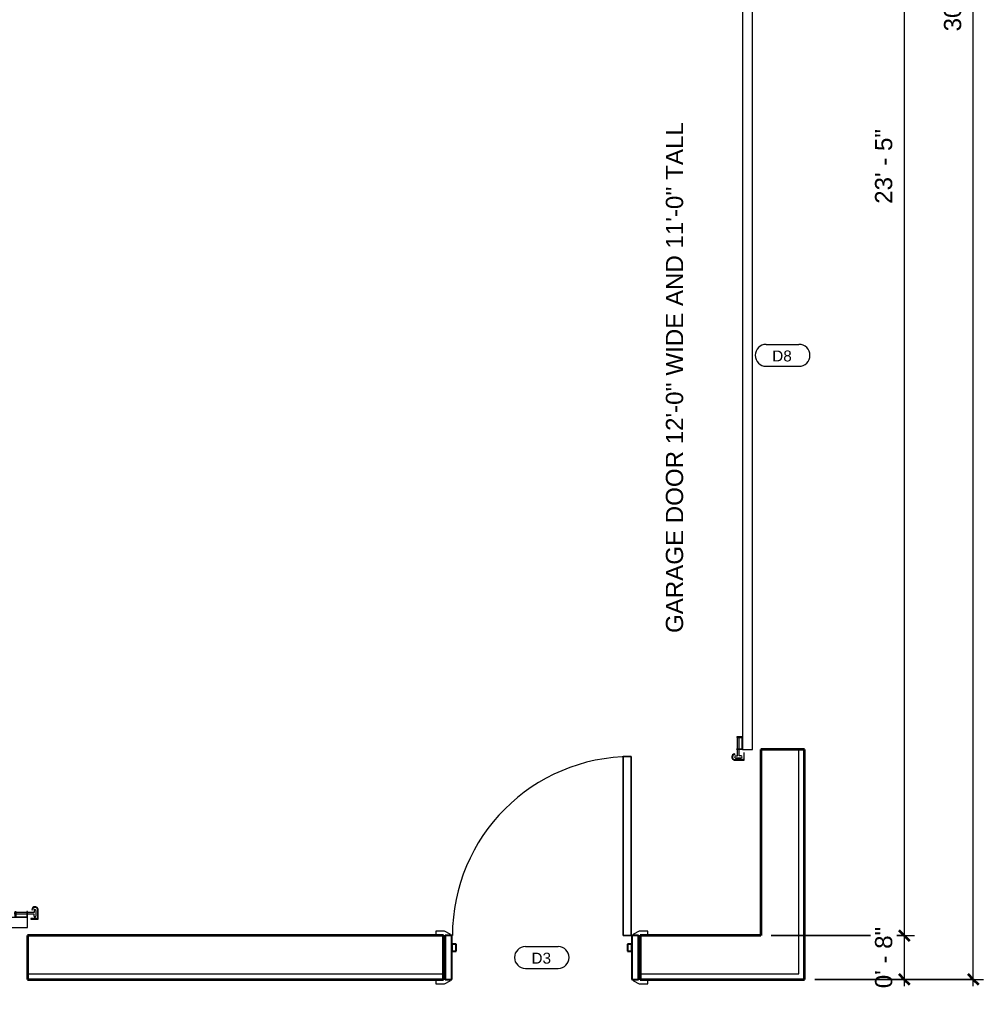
# Model space of a CAD drawing. Header units: inches. Extents: x -1687 to -731, y 4411 to 4873.
# Drawn here: x -947.7 to -771.5, y 4453.9 to 4631.7 of the extents above; entities that cross this region are included whole.
import ezdxf

# ---------------------------------------------------------------- set-up
doc = ezdxf.new("R2010")
doc.units = ezdxf.units.IN
doc.header["$MEASUREMENT"] = 0
for name, color, linetype, lineweight in [('A-ANNO-DIMS', 211, 'Continuous', 9), ('A-ANNO-DIMS-32', 211, 'Continuous', 9), ('A-DETL-GENF', 92, 'Continuous', 18), ('A-DOOR', 31, 'Continuous', 18), ('A-DOOR-FRAM', 31, 'Continuous', 25), ('A-DOOR-IDEN', 31, 'Continuous', 9), ('A-WALL', 113, 'Continuous', 18), ('G-ANNO-TEXT', 231, 'Continuous', 9)]:
    doc.layers.add(name, color=color, linetype=linetype, lineweight=lineweight)
doc.styles.add('Arial', font='arial.ttf', dxfattribs={"height": 3.149606})
doc.styles.add('Arial_1', font='arial.ttf', dxfattribs={"height": 2})
doc.dimstyles.new('Diagonal_-_2_5mm_Arial', dxfattribs={"dimscale": 12, "dimtxt": 3.213415, "dimasz": 0.15748, "dimexe": 0.15748, "dimexo": 0.15748, "dimgap": 0.104987, "dimtad": 1, "dimdec": 1, "dimrnd": 0.5, "dimzin": 1, "dimdsep": 46, "dimlunit": 4, "dimtxsty": 'Arial', "dimblk1": 'OBLIQUE', "dimblk2": 'OBLIQUE', "dimsah": 1, "dimcen": 0.09, "dimdle": 0.104987, "dimazin": 0, "dimtfac": 1, "dimtdec": 4, "dimtix": 1, "dimtmove": 0, "dimatfit": 3, "dimfxl": 1, "dimtvp": 1, "dimtfill": 1, "dimfrac": 2, "dimtolj": 1, "dimtzin": 0, "dimarcsym": 2})

# ---------------------------------------------------------------- blocks, each defined once
blk = doc.blocks.new('Doors_Industrial-Door_Garaga_G-2020-G-2023-G-2323-Steel-Polyurethane-Injected - GARAGE DOOR-1734388-WAREHOUSE FLOOR PLAN')
at = {"layer": 'A-DETL-GENF'}
for p, q in [((-72.61, -7), (-73.96, -7)), ((-73.96, -7), (-73.96, -8.82)), ((-73.85, -8.68), (-73.85, -7.11)), ((-73.85, -7.11), (-72.61, -7.11)), ((-72.61, -7.11), (-72.61, -7)), ((72, -5.5), (-72, -5.5)), ((-72, -5.5), (-72, -7.3)), ((72, -7.3), (72, -5.5)), ((73.96, -7), (72.61, -7)), ((72.61, -7), (72.61, -7.11)), ((72.61, -7.11), (73.85, -7.11)), ((73.85, -7.11), (73.85, -8.68)), ((73.96, -8.82), (73.96, -7)), ((-73.52, -8.61), (-73.52, -7.56)), ((-73.19, -7.56), (-73.19, -7.92)), ((-73.19, -7.92), (-69.7, -7.92)), ((-73.19, -8.25), (-69.7, -8.25)), ((-73.19, -8.61), (-73.19, -8.25)), ((-72.8, -8.73), (-72.92, -8.73)), ((-72, -7.3), (-69.72, -7.3)), ((-72, -7.3), (-72, -8.39)), ((-72, -7.3), (72, -7.3)), ((-72, -8.39), (-71.88, -8.39)), ((-69.84, -7.42), (-71.88, -7.42)), ((-71.88, -8.39), (-71.88, -7.42)), ((-69.84, -8.39), (-69.84, -7.42)), ((-69.72, -8.39), (-69.84, -8.39)), ((-69.72, -7.3), (-69.72, -8.39)), ((-69.72, -7.3), (-69.72, -8.39)), ((-69.7, -7.92), (-69.7, -8.25)), ((69.7, -7.92), (69.7, -8.25)), ((69.7, -7.92), (69.7, -8.25)), ((73.19, -7.92), (69.7, -7.92)), ((73.19, -8.25), (69.7, -8.25)), ((69.72, -7.3), (69.72, -8.39)), ((69.72, -7.3), (69.72, -8.39)), ((72, -7.3), (69.72, -7.3)), ((69.72, -8.39), (69.83, -8.39)), ((69.83, -7.42), (71.88, -7.42)), ((69.83, -8.39), (69.83, -7.42)), ((71.88, -8.39), (71.88, -7.42)), ((72, -8.39), (71.88, -8.39)), ((72, -7.3), (72, -8.39)), ((72.92, -8.73), (72.8, -8.73)), ((73.19, -7.56), (73.19, -7.92)), ((73.19, -8.61), (73.19, -8.25)), ((73.52, -8.61), (73.52, -7.56))]:
    blk.add_line(p, q, dxfattribs=at)
for centre, radius, start, end in [((-73.32, -8.66), 0.658, 194.5377, 238.031), ((-73.32, -8.68), 0.528, 180, 196.5481), ((-73.39, -8.68), 0.467, 199.034, 353.4728), ((-73.36, -7.56), 0.167, 0, 180), ((-73.36, -8.61), 0.167, 180, 0), ((-73.46, -8.68), 0.658, 315.0273, 355.3756), ((73.46, -8.68), 0.658, 184.6244, 224.9727), ((73.39, -8.68), 0.467, 186.5272, 340.966), ((73.36, -7.56), 0.167, 0, 180), ((73.36, -8.61), 0.167, 180, 0), ((73.32, -8.66), 0.658, 301.969, 345.4623), ((73.32, -8.68), 0.528, 343.4519, 360), ((-73.39, -8.62), 0.658, 245.1307, 307.5935), ((73.39, -8.62), 0.658, 232.4065, 294.8693)]:
    blk.add_arc(centre, radius, start, end, dxfattribs=at)
blk = doc.blocks.new('Doors_IntSgl - 3_-0__ X 7_-0__-1575012-WAREHOUSE FLOOR PLAN')
at = {"layer": 'A-DOOR'}
for p, q in [((14.85, 36.69), (14.85, 4)), ((16.35, 36.69), (14.85, 36.69)), ((14.85, 4), (14.85, 36.69)), ((14.85, 36.69), (16.35, 36.69)), ((16.35, 4), (16.35, 36.69)), ((16.35, 36.69), (16.35, 4)), ((-17.8, 4.79), (-19.38, 4.79)), ((-19.38, 4.79), (-19.38, 4)), ((-18, 4), (-16.62, 4)), ((-16.78, 4.24), (-17.8, 4.79)), ((14.85, 4), (16.35, 4)), ((16.35, 4), (14.85, 4)), ((16.62, 4), (18, 4)), ((17.8, 4.79), (16.78, 4.24)), ((19.38, 4.79), (17.8, 4.79)), ((19.38, 4), (19.38, 4.79)), ((-19.38, -4), (-19.38, -4.79)), ((-19.38, -4.79), (-17.8, -4.79)), ((-16.62, -4), (-18, -4)), ((-17.8, -4.79), (-16.78, -4.24)), ((18, -4), (16.62, -4)), ((16.78, -4.24), (17.8, -4.79)), ((17.8, -4.79), (19.38, -4.79)), ((19.38, -4.79), (19.38, -4))]:
    blk.add_line(p, q, dxfattribs=at)
for centre, radius, start, end in [((16.35, 4), 32.69, 90, 180), ((-16.94, 3.96), 0.317, 7.125, 60.2551), ((16.94, 3.96), 0.317, 119.7449, 172.875), ((-16.94, -3.96), 0.317, 299.7449, 352.875), ((16.94, -3.96), 0.317, 187.125, 240.2551)]:
    blk.add_arc(centre, radius, start, end, dxfattribs=at)
at = {"layer": 'A-DOOR-FRAM'}
for p, q in [((-16.43, 4), (-17.69, 4)), ((-17.69, 4), (-17.69, -4)), ((-16.43, -4), (-16.43, 4)), ((16.43, 4), (16.43, -4)), ((17.69, 4), (16.43, 4)), ((17.69, -4), (17.69, 4)), ((-15.68, 2.43), (-16.43, 2.43)), ((-16.43, 2.43), (-16.43, 1.17)), ((-15.68, 1.17), (-15.68, 2.43)), ((16.43, 2.43), (15.68, 2.43)), ((15.68, 2.43), (15.68, 1.17)), ((16.43, 1.17), (16.43, 2.43)), ((-16.43, 1.17), (-15.68, 1.17)), ((15.68, 1.17), (16.43, 1.17)), ((-17.69, -4), (-16.43, -4)), ((16.43, -4), (17.69, -4))]:
    blk.add_line(p, q, dxfattribs=at)
blk = doc.blocks.new('Door Tag - 2_32 - Door Tag-484248-WAREHOUSE FLOOR PLAN')
at = {"layer": 'A-DOOR-IDEN'}
for p, q in [((-0.09375, 0.0625), (0.09375, 0.0625)), ((-0.09375, -0.0625), (0.09375, -0.0625))]:
    blk.add_line(p, q, dxfattribs=at)
for centre, start, end in [((-0.09375, 0), 90, 270), ((0.09375, 0), 270, 90)]:
    blk.add_arc(centre, 0.0625, start, end, dxfattribs=at)
blk = doc.blocks.new('DIMBLOCK12-WAREHOUSE FLOOR PLAN')
at = {"layer": 'A-ANNO-DIMS-32', "lineweight": 35}
for p, q in [((-786.03, 4745.34), (-786.97, 4746.28)), ((-786.03, 4745.34), (-785.08, 4744.39)), ((-786.03, 4464.34), (-786.97, 4465.28)), ((-786.03, 4464.34), (-785.08, 4463.39))]:
    blk.add_line(p, q, dxfattribs=at)
at = {"layer": 'A-ANNO-DIMS-32'}
for p, q in [((-810.38, 4745.34), (-784.14, 4745.34)), ((-786.03, 4745.34), (-810.38, 4745.34)), ((-786.03, 4745.34), (-786.03, 4464.34)), ((-810.38, 4464.34), (-784.14, 4464.34)), ((-786.03, 4464.34), (-810.38, 4464.34))]:
    blk.add_line(p, q, dxfattribs=at)
at = {"layer": 'A-ANNO-DIMS-32', "color": 0, "insert": (-791.38, 4598.02), "char_height": 3.15, "width": 16.3736, "attachment_point": 1, "rotation": 90, "line_spacing_factor": 0.941778, "style": 'Arial', "bg_fill": 3, "box_fill_scale": 1.25, "bg_fill_color": 256, "bg_fill_true_color": 13158600, "bg_fill_transparency": 0}
blk.add_mtext('23\' - 5"', dxfattribs=at)
blk = doc.blocks.new('_Oblique')
at = {"color": 0, "linetype": 'ByBlock', "lineweight": -2}
blk.add_line((-0.5, -0.5), (0.5, 0.5), dxfattribs=at)
blk = doc.blocks.new('DIMBLOCK13-WAREHOUSE FLOOR PLAN')
at = {"layer": 'A-ANNO-DIMS-32', "lineweight": 35}
for p, q in [((-786.03, 4464.34), (-786.97, 4465.28)), ((-786.03, 4464.34), (-785.08, 4463.39)), ((-786.03, 4456.34), (-786.97, 4457.28)), ((-786.03, 4456.34), (-785.08, 4455.39))]:
    blk.add_line(p, q, dxfattribs=at)
at = {"layer": 'A-ANNO-DIMS-32'}
for p, q in [((-810.38, 4464.34), (-784.14, 4464.34)), ((-786.03, 4464.34), (-810.38, 4464.34)), ((-786.03, 4464.34), (-786.03, 4455.08)), ((-802.38, 4456.34), (-784.14, 4456.34)), ((-786.03, 4456.34), (-802.38, 4456.34))]:
    blk.add_line(p, q, dxfattribs=at)
at = {"layer": 'A-ANNO-DIMS-32', "color": 0, "insert": (-791.38, 4454.73), "char_height": 3.15, "width": 13.4667, "attachment_point": 1, "rotation": 90, "line_spacing_factor": 0.941778, "style": 'Arial', "bg_fill": 3, "box_fill_scale": 1.25, "bg_fill_color": 256, "bg_fill_true_color": 13158600, "bg_fill_transparency": 0}
blk.add_mtext('0\' - 8"', dxfattribs=at)
blk = doc.blocks.new('DIMBLOCK14-WAREHOUSE FLOOR PLAN')
at = {"layer": 'A-ANNO-DIMS-32', "lineweight": 35}
for p, q in [((-773.43, 4816.34), (-774.37, 4817.28)), ((-773.43, 4816.34), (-772.48, 4815.39)), ((-773.43, 4456.34), (-774.37, 4457.28)), ((-773.43, 4456.34), (-772.48, 4455.39))]:
    blk.add_line(p, q, dxfattribs=at)
at = {"layer": 'A-ANNO-DIMS-32'}
for p, q in [((-773.43, 4455.08), (-773.43, 4817.6)), ((-802.38, 4816.34), (-771.54, 4816.34)), ((-773.43, 4816.34), (-802.38, 4816.34)), ((-802.38, 4456.34), (-771.54, 4456.34)), ((-773.43, 4456.34), (-802.38, 4456.34))]:
    blk.add_line(p, q, dxfattribs=at)
at = {"layer": 'A-ANNO-DIMS-32', "color": 0, "insert": (-778.78, 4629.52), "char_height": 3.15, "width": 16.3736, "attachment_point": 1, "rotation": 90, "line_spacing_factor": 0.941778, "style": 'Arial', "bg_fill": 3, "box_fill_scale": 1.25, "bg_fill_color": 256, "bg_fill_true_color": 13158600, "bg_fill_transparency": 0}
blk.add_mtext('30\' - 0"', dxfattribs=at)

msp = doc.modelspace()

# ---------------------------------------------------------------- linework, layer by layer
at = {"layer": 'A-WALL', "lineweight": 35}
for p, q in [((-812.27, 4498.34), (-812.27, 4464.34)), ((-804.27, 4498.34), (-812.27, 4498.34)), ((-804.27, 4456.34), (-804.27, 4498.34)), ((-870.27, 4464.34), (-946.27, 4464.34)), ((-946.27, 4464.34), (-946.27, 4456.34)), ((-870.27, 4456.34), (-870.27, 4464.34)), ((-812.27, 4464.34), (-834.27, 4464.34)), ((-834.27, 4464.34), (-834.27, 4456.34)), ((-946.27, 4456.34), (-870.27, 4456.34)), ((-834.27, 4456.34), (-804.27, 4456.34))]:
    msp.add_line(p, q, dxfattribs=at)
at = {"layer": 'A-WALL'}
for p, q in [((-805.27, 4457.34), (-805.27, 4498.34)), ((-946.27, 4457.34), (-870.27, 4457.34)), ((-834.27, 4457.34), (-805.27, 4457.34))]:
    msp.add_line(p, q, dxfattribs=at)

# ---------------------------------------------------------------- block references
at = {"layer": 'A-DOOR'}
for p, rotation in [((-808.27, 4570.34), 269.9999999999997), ((-1018.27, 4460.34), 180)]:
    msp.add_blockref('Doors_Industrial-Door_Garaga_G-2020-G-2023-G-2323-Steel-Polyurethane-Injected - GARAGE DOOR-1734388-WAREHOUSE FLOOR PLAN', p, dxfattribs=dict(at, rotation=rotation))
msp.add_blockref('Doors_IntSgl - 3_-0__ X 7_-0__-1575012-WAREHOUSE FLOOR PLAN', (-852.27, 4460.34), dxfattribs=at)
at = {"layer": 'A-DOOR-IDEN', "xscale": 31.99999999999999, "yscale": 31.99999999999999, "zscale": 31.99999999999999}
for p in [(-808.27, 4570.34), (-852.27, 4460.34)]:
    msp.add_blockref('Door Tag - 2_32 - Door Tag-484248-WAREHOUSE FLOOR PLAN', p, dxfattribs=at)

# ---------------------------------------------------------------- texts
at = {"layer": 'A-DOOR-IDEN', "char_height": 2, "width": 4.444, "attachment_point": 1, "style": 'Arial_1'}
for s, insert in [('D8', (-810.16, 4571.22)), ('D3', (-854.16, 4461.22))]:
    msp.add_mtext(s, dxfattribs=dict(at, insert=insert))
at = {"layer": 'G-ANNO-TEXT', "color": 7, "insert": (-829.6, 4519.62), "char_height": 3.1496, "width": 113.12, "attachment_point": 1, "rotation": 90, "style": 'Arial'}
msp.add_mtext("GARAGE DOOR 12'-0'' WIDE AND 11'-0'' TALL", dxfattribs=at)

# ---------------------------------------------------------------- next in the draw order: dimensions: what is measured, and where the dimension line sits
at = {"layer": 'A-ANNO-DIMS'}
dim = msp.add_linear_dim(base=(-786.03, 4464.34), p1=(-812.27, 4745.34), p2=(-812.27, 4464.34), angle=90, dimstyle='Diagonal_-_2_5mm_Arial', override={"dimpost": '<>', "dimfxl": 281}, dxfattribs=at)
dim.commit()
dim.dimension.update_dxf_attribs({"geometry": 'DIMBLOCK12-WAREHOUSE FLOOR PLAN', "text_midpoint": (-788.9, 4604.84)})

# ---------------------------------------------------------------- next in the draw order: dimensions: what is measured, and where the dimension line sits
dim = msp.add_linear_dim(base=(-786.03, 4456.34), p1=(-812.27, 4464.34), p2=(-804.27, 4456.34), angle=90, dimstyle='Diagonal_-_2_5mm_Arial', override={"dimpost": '<>', "dimfxl": 11.313708}, dxfattribs=at)
dim.commit()
dim.dimension.update_dxf_attribs({"geometry": 'DIMBLOCK13-WAREHOUSE FLOOR PLAN', "text_midpoint": (-788.9, 4460.34)})

# ---------------------------------------------------------------- next in the draw order: dimensions: what is measured, and where the dimension line sits
dim = msp.add_linear_dim(base=(-773.43, 4816.34), p1=(-804.27, 4456.34), p2=(-804.27, 4816.34), angle=90, dimstyle='Diagonal_-_2_5mm_Arial', override={"dimpost": '<>', "dimfxl": 360}, dxfattribs=at)
dim.commit()
dim.dimension.update_dxf_attribs({"geometry": 'DIMBLOCK14-WAREHOUSE FLOOR PLAN', "text_midpoint": (-776.3, 4636.34)})

doc.saveas('drawing.dxf')
